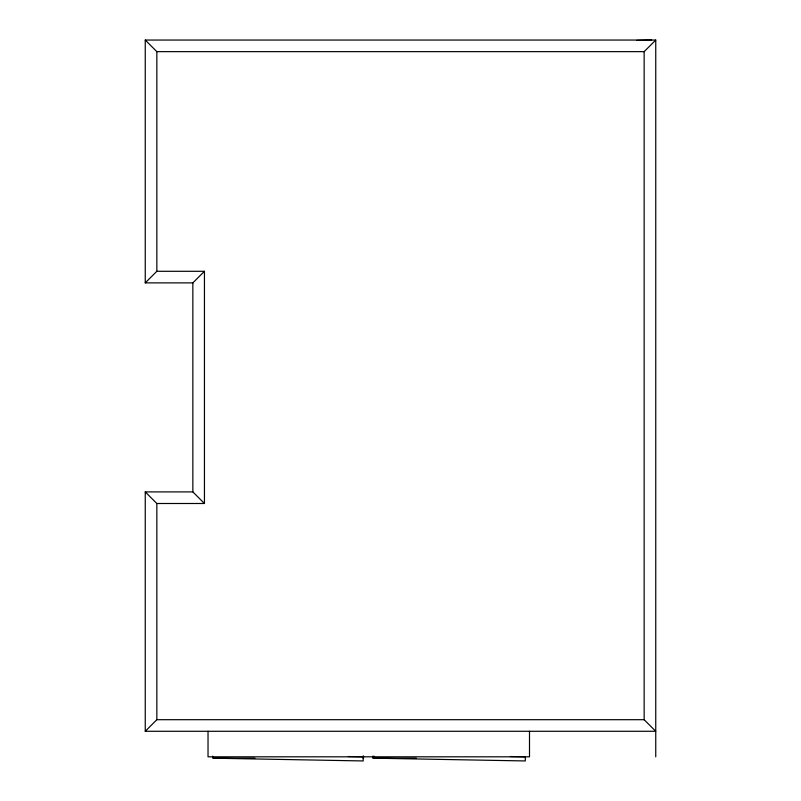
<?xml version="1.0" encoding="UTF-8"?>
<svg xmlns="http://www.w3.org/2000/svg" width="801" height="801" viewBox="0 0 801 801"><rect width="100%" height="100%" fill="white"/><g stroke="black" fill="none" stroke-linecap="round" stroke-linejoin="round"><path stroke-width="1.2" d="M212.776 756.124L212.736 758.187L363.173 760.95L363.243 756.815L348.325 756.534M373.957 756.124L373.917 758.187L525.286 760.95L525.366 756.815L510.357 756.534M145.251 282.883L156.846 271.289L156.846 51.644L145.251 40.05L145.251 282.883L192.851 282.883L204.445 271.289L156.846 271.289M145.251 491.904L156.846 503.499L204.445 503.499L192.851 491.904L145.251 491.904L145.251 731.283L655.749 731.283L644.154 719.698L644.154 51.644L655.749 40.05L145.251 40.05M145.251 731.283L156.846 719.698L644.154 719.698M636.705 40.43L651.603 40.05M156.846 51.644L644.154 51.644M213.727 758.187L254.918 758.187M416.33 758.187L372.795 758.187L372.795 756.124M655.749 40.05L655.749 756.815M529.501 731.283L529.501 756.815L208.03 756.815L208.03 731.283M363.514 756.124L363.514 758.187M363.113 756.124L363.113 758.187M204.445 271.289L204.445 503.499M192.851 282.883L192.851 491.904M156.846 503.499L156.846 719.698"/></g></svg>
